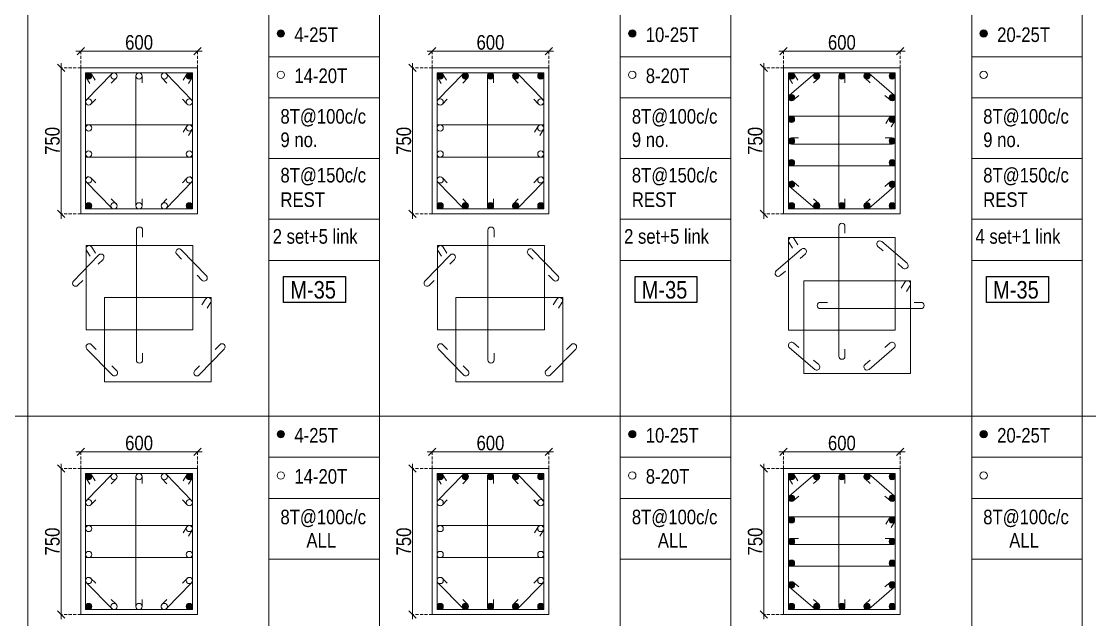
# Model space of a CAD drawing. Header units: millimetres. Extents: x 1112055 to 3390982, y -148532 to 766891.
# Drawn here: x 2121378 to 2143368, y 150695 to 162999 of the extents above; entities that cross this region are included whole.
import ezdxf
from ezdxf.enums import TextEntityAlignment as Align

# ---------------------------------------------------------------- set-up
doc = ezdxf.new("R2010")
doc.units = ezdxf.units.MM
doc.header["$PDMODE"] = 35
doc.header["$PDSIZE"] = -25
doc.linetypes.add('DASHED2', pattern=[0.375, 0.25, -0.125])
doc.linetypes.add('Hidden', pattern=[9.525, 6.35, -3.175])
for name, color, linetype, lineweight in [('B COL. SIZE DIM', 220, 'Continuous', 25), ('B COLSCH', 204, 'Continuous', 20), ('B COLUMN', 1, 'Hidden', 9), ('B STEEL', 34, 'Continuous', 15), ('B TITLE BLOCK', 250, 'Continuous', 0)]:
    doc.layers.add(name, color=color, linetype=linetype, lineweight=lineweight)
doc.layers.add('B TEXT', color=7, linetype='Continuous')
doc.styles.add('dim inside', font='romans.shx', dxfattribs={"width": 0.8, "height": 125})
doc.styles.add('SWINC', font='swissc.ttf')
doc.dimstyles.new('dim inside', dxfattribs={"dimtxt": 125, "dimasz": 100, "dimexe": 0, "dimexo": 0, "dimgap": 10, "dimtad": 0, "dimdec": 0, "dimzin": 0, "dimdsep": 46, "dimtxsty": 'dim inside', "dimblk": 'SMALL', "dimcen": 0.09, "dimadec": 0, "dimazin": 0, "dimtfac": 1, "dimtdec": 0, "dimtofl": 0, "dimtmove": 0, "dimatfit": 3, "dimfxl": 1, "dimtolj": 1, "dimtzin": 0, "dimarcsym": 2})

# ---------------------------------------------------------------- blocks, each defined once
blk = doc.blocks.new('_Oblique')
at = {"color": 0, "linetype": 'ByBlock', "lineweight": -2}
blk.add_line((-0.5, -0.5), (0.5, 0.5), dxfattribs=at)
blk = doc.blocks.new('*D299')
at = {"layer": 'B COL. SIZE DIM', "color": 250, "lineweight": 9, "ltscale": 250, "transparency": 16777216}
blk.add_line((2122501, 154146), (2125101, 154146), dxfattribs=at)
at = {"layer": 'B COL. SIZE DIM', "color": 250, "linetype": 'DASHED2', "lineweight": 9, "ltscale": 250, "transparency": 16777216}
for p, q in [((2122601, 153801), (2122601, 154146)), ((2125001, 153801), (2125001, 154146))]:
    blk.add_line(p, q, dxfattribs=at)
at = {"layer": 'Defpoints', "color": 0, "ltscale": 250, "transparency": 16777216}
for p in [(2125001, 154146), (2122601, 153801), (2125001, 153801)]:
    blk.add_point(p, dxfattribs=at)
at = {"layer": 'B COL. SIZE DIM', "color": 250, "lineweight": 9, "ltscale": 250, "transparency": 16777216, "xscale": 150, "yscale": 150, "zscale": 150, "rotation": 180}
blk.add_blockref('_Oblique', (2122601, 154146), dxfattribs=at)
at = {"layer": 'B COL. SIZE DIM', "color": 250, "lineweight": 9, "ltscale": 250, "transparency": 16777216, "xscale": 150, "yscale": 150, "zscale": 150}
blk.add_blockref('_Oblique', (2125001, 154146), dxfattribs=at)
at = {"layer": 'B COL. SIZE DIM', "color": 6, "ltscale": 250, "transparency": 16777216, "insert": (2123801, 154325), "char_height": 300, "attachment_point": 5, "style": 'SWINC'}
blk.add_mtext('\\A1;600', dxfattribs=at)
blk = doc.blocks.new('*D300')
at = {"layer": 'B COL. SIZE DIM', "color": 250, "lineweight": 9, "ltscale": 250, "transparency": 16777216}
blk.add_line((2122197, 153901), (2122197, 150701), dxfattribs=at)
at = {"layer": 'B COL. SIZE DIM', "color": 250, "linetype": 'DASHED2', "lineweight": 9, "ltscale": 250, "transparency": 16777216}
for p, q in [((2122601, 153801), (2122197, 153801)), ((2122601, 150801), (2122197, 150801))]:
    blk.add_line(p, q, dxfattribs=at)
at = {"layer": 'Defpoints', "color": 0, "ltscale": 250, "transparency": 16777216}
for p in [(2122601, 153801), (2122197, 150801), (2122601, 150801)]:
    blk.add_point(p, dxfattribs=at)
at = {"layer": 'B COL. SIZE DIM', "color": 250, "lineweight": 9, "ltscale": 250, "transparency": 16777216, "xscale": 150, "yscale": 150, "zscale": 150}
for p, rotation in [((2122197, 153801), 90), ((2122197, 150801), 270)]:
    blk.add_blockref('_Oblique', p, dxfattribs=dict(at, rotation=rotation))
at = {"layer": 'B COL. SIZE DIM', "color": 6, "ltscale": 250, "transparency": 16777216, "insert": (2122018, 152301), "char_height": 300, "attachment_point": 5, "rotation": 90, "style": 'SWINC'}
blk.add_mtext('\\A1;750', dxfattribs=at)
blk = doc.blocks.new('*D309')
at = {"layer": 'B COL. SIZE DIM', "color": 250, "lineweight": 9, "ltscale": 250, "transparency": 16777216}
blk.add_line((2129734, 154146), (2132334, 154146), dxfattribs=at)
at = {"layer": 'B COL. SIZE DIM', "color": 250, "linetype": 'DASHED2', "lineweight": 9, "ltscale": 250, "transparency": 16777216}
for p, q in [((2129834, 153801), (2129834, 154146)), ((2132234, 153801), (2132234, 154146))]:
    blk.add_line(p, q, dxfattribs=at)
at = {"layer": 'Defpoints', "color": 0, "ltscale": 250, "transparency": 16777216}
for p in [(2132234, 154146), (2129834, 153801), (2132234, 153801)]:
    blk.add_point(p, dxfattribs=at)
at = {"layer": 'B COL. SIZE DIM', "color": 250, "lineweight": 9, "ltscale": 250, "transparency": 16777216, "xscale": 150, "yscale": 150, "zscale": 150, "rotation": 180}
blk.add_blockref('_Oblique', (2129834, 154146), dxfattribs=at)
at = {"layer": 'B COL. SIZE DIM', "color": 250, "lineweight": 9, "ltscale": 250, "transparency": 16777216, "xscale": 150, "yscale": 150, "zscale": 150}
blk.add_blockref('_Oblique', (2132234, 154146), dxfattribs=at)
at = {"layer": 'B COL. SIZE DIM', "color": 6, "ltscale": 250, "transparency": 16777216, "insert": (2131034, 154325), "char_height": 300, "attachment_point": 5, "style": 'SWINC'}
blk.add_mtext('\\A1;600', dxfattribs=at)
blk = doc.blocks.new('*D310')
at = {"layer": 'B COL. SIZE DIM', "color": 250, "lineweight": 9, "ltscale": 250, "transparency": 16777216}
blk.add_line((2129430, 153901), (2129430, 150701), dxfattribs=at)
at = {"layer": 'B COL. SIZE DIM', "color": 250, "linetype": 'DASHED2', "lineweight": 9, "ltscale": 250, "transparency": 16777216}
for p, q in [((2129834, 153801), (2129430, 153801)), ((2129834, 150801), (2129430, 150801))]:
    blk.add_line(p, q, dxfattribs=at)
at = {"layer": 'Defpoints', "color": 0, "ltscale": 250, "transparency": 16777216}
for p in [(2129834, 153801), (2129430, 150801), (2129834, 150801)]:
    blk.add_point(p, dxfattribs=at)
at = {"layer": 'B COL. SIZE DIM', "color": 250, "lineweight": 9, "ltscale": 250, "transparency": 16777216, "xscale": 150, "yscale": 150, "zscale": 150}
for p, rotation in [((2129430, 153801), 90), ((2129430, 150801), 270)]:
    blk.add_blockref('_Oblique', p, dxfattribs=dict(at, rotation=rotation))
at = {"layer": 'B COL. SIZE DIM', "color": 6, "ltscale": 250, "transparency": 16777216, "insert": (2129252, 152301), "char_height": 300, "attachment_point": 5, "rotation": 90, "style": 'SWINC'}
blk.add_mtext('\\A1;750', dxfattribs=at)
blk = doc.blocks.new('*D243')
at = {"layer": 'B COL. SIZE DIM', "color": 250, "lineweight": 9, "ltscale": 250, "transparency": 16777216}
blk.add_line((2129734, 162386), (2132334, 162386), dxfattribs=at)
at = {"layer": 'B COL. SIZE DIM', "color": 250, "linetype": 'DASHED2', "lineweight": 9, "ltscale": 250, "transparency": 16777216}
for p, q in [((2129834, 162041), (2129834, 162386)), ((2132234, 162041), (2132234, 162386))]:
    blk.add_line(p, q, dxfattribs=at)
at = {"layer": 'Defpoints', "color": 0, "ltscale": 250, "transparency": 16777216}
for p in [(2132234, 162386), (2129834, 162041), (2132234, 162041)]:
    blk.add_point(p, dxfattribs=at)
at = {"layer": 'B COL. SIZE DIM', "color": 250, "lineweight": 9, "ltscale": 250, "transparency": 16777216, "xscale": 150, "yscale": 150, "zscale": 150, "rotation": 180}
blk.add_blockref('_Oblique', (2129834, 162386), dxfattribs=at)
at = {"layer": 'B COL. SIZE DIM', "color": 250, "lineweight": 9, "ltscale": 250, "transparency": 16777216, "xscale": 150, "yscale": 150, "zscale": 150}
blk.add_blockref('_Oblique', (2132234, 162386), dxfattribs=at)
at = {"layer": 'B COL. SIZE DIM', "color": 6, "ltscale": 250, "transparency": 16777216, "insert": (2131034, 162565), "char_height": 300, "attachment_point": 5, "style": 'SWINC'}
blk.add_mtext('\\A1;600', dxfattribs=at)
blk = doc.blocks.new('*D244')
at = {"layer": 'B COL. SIZE DIM', "color": 250, "lineweight": 9, "ltscale": 250, "transparency": 16777216}
blk.add_line((2129430, 162141), (2129430, 158941), dxfattribs=at)
at = {"layer": 'B COL. SIZE DIM', "color": 250, "linetype": 'DASHED2', "lineweight": 9, "ltscale": 250, "transparency": 16777216}
for p, q in [((2129834, 162041), (2129430, 162041)), ((2129834, 159041), (2129430, 159041))]:
    blk.add_line(p, q, dxfattribs=at)
at = {"layer": 'Defpoints', "color": 0, "ltscale": 250, "transparency": 16777216}
for p in [(2129834, 162041), (2129430, 159041), (2129834, 159041)]:
    blk.add_point(p, dxfattribs=at)
at = {"layer": 'B COL. SIZE DIM', "color": 250, "lineweight": 9, "ltscale": 250, "transparency": 16777216, "xscale": 150, "yscale": 150, "zscale": 150}
for p, rotation in [((2129430, 162041), 90), ((2129430, 159041), 270)]:
    blk.add_blockref('_Oblique', p, dxfattribs=dict(at, rotation=rotation))
at = {"layer": 'B COL. SIZE DIM', "color": 6, "ltscale": 250, "transparency": 16777216, "insert": (2129252, 160541), "char_height": 300, "attachment_point": 5, "rotation": 90, "style": 'SWINC'}
blk.add_mtext('\\A1;750', dxfattribs=at)
blk = doc.blocks.new('*D237')
at = {"layer": 'B COL. SIZE DIM', "color": 250, "lineweight": 9, "ltscale": 250, "transparency": 16777216}
blk.add_line((2136968, 154146), (2139568, 154146), dxfattribs=at)
at = {"layer": 'B COL. SIZE DIM', "color": 250, "linetype": 'DASHED2', "lineweight": 9, "ltscale": 250, "transparency": 16777216}
for p, q in [((2137068, 153801), (2137068, 154146)), ((2139468, 153801), (2139468, 154146))]:
    blk.add_line(p, q, dxfattribs=at)
at = {"layer": 'Defpoints', "color": 0, "ltscale": 250, "transparency": 16777216}
for p in [(2139468, 154146), (2137068, 153801), (2139468, 153801)]:
    blk.add_point(p, dxfattribs=at)
at = {"layer": 'B COL. SIZE DIM', "color": 250, "lineweight": 9, "ltscale": 250, "transparency": 16777216, "xscale": 150, "yscale": 150, "zscale": 150, "rotation": 180}
blk.add_blockref('_Oblique', (2137068, 154146), dxfattribs=at)
at = {"layer": 'B COL. SIZE DIM', "color": 250, "lineweight": 9, "ltscale": 250, "transparency": 16777216, "xscale": 150, "yscale": 150, "zscale": 150}
blk.add_blockref('_Oblique', (2139468, 154146), dxfattribs=at)
at = {"layer": 'B COL. SIZE DIM', "color": 6, "ltscale": 250, "transparency": 16777216, "insert": (2138268, 154325), "char_height": 300, "attachment_point": 5, "style": 'SWINC'}
blk.add_mtext('\\A1;600', dxfattribs=at)
blk = doc.blocks.new('*D238')
at = {"layer": 'B COL. SIZE DIM', "color": 250, "lineweight": 9, "ltscale": 250, "transparency": 16777216}
blk.add_line((2136664, 153901), (2136664, 150701), dxfattribs=at)
at = {"layer": 'B COL. SIZE DIM', "color": 250, "linetype": 'DASHED2', "lineweight": 9, "ltscale": 250, "transparency": 16777216}
for p, q in [((2137068, 153801), (2136664, 153801)), ((2137068, 150801), (2136664, 150801))]:
    blk.add_line(p, q, dxfattribs=at)
at = {"layer": 'Defpoints', "color": 0, "ltscale": 250, "transparency": 16777216}
for p in [(2137068, 153801), (2136664, 150801), (2137068, 150801)]:
    blk.add_point(p, dxfattribs=at)
at = {"layer": 'B COL. SIZE DIM', "color": 250, "lineweight": 9, "ltscale": 250, "transparency": 16777216, "xscale": 150, "yscale": 150, "zscale": 150}
for p, rotation in [((2136664, 153801), 90), ((2136664, 150801), 270)]:
    blk.add_blockref('_Oblique', p, dxfattribs=dict(at, rotation=rotation))
at = {"layer": 'B COL. SIZE DIM', "color": 6, "ltscale": 250, "transparency": 16777216, "insert": (2136485, 152301), "char_height": 300, "attachment_point": 5, "rotation": 90, "style": 'SWINC'}
blk.add_mtext('\\A1;750', dxfattribs=at)
blk = doc.blocks.new('*D239')
at = {"layer": 'B COL. SIZE DIM', "color": 250, "lineweight": 9, "ltscale": 250, "transparency": 16777216}
blk.add_line((2136968, 162386), (2139568, 162386), dxfattribs=at)
at = {"layer": 'B COL. SIZE DIM', "color": 250, "linetype": 'DASHED2', "lineweight": 9, "ltscale": 250, "transparency": 16777216}
for p, q in [((2137068, 162041), (2137068, 162386)), ((2139468, 162041), (2139468, 162386))]:
    blk.add_line(p, q, dxfattribs=at)
at = {"layer": 'Defpoints', "color": 0, "ltscale": 250, "transparency": 16777216}
for p in [(2139468, 162386), (2137068, 162041), (2139468, 162041)]:
    blk.add_point(p, dxfattribs=at)
at = {"layer": 'B COL. SIZE DIM', "color": 250, "lineweight": 9, "ltscale": 250, "transparency": 16777216, "xscale": 150, "yscale": 150, "zscale": 150, "rotation": 180}
blk.add_blockref('_Oblique', (2137068, 162386), dxfattribs=at)
at = {"layer": 'B COL. SIZE DIM', "color": 250, "lineweight": 9, "ltscale": 250, "transparency": 16777216, "xscale": 150, "yscale": 150, "zscale": 150}
blk.add_blockref('_Oblique', (2139468, 162386), dxfattribs=at)
at = {"layer": 'B COL. SIZE DIM', "color": 6, "ltscale": 250, "transparency": 16777216, "insert": (2138268, 162565), "char_height": 300, "attachment_point": 5, "style": 'SWINC'}
blk.add_mtext('\\A1;600', dxfattribs=at)
blk = doc.blocks.new('*D240')
at = {"layer": 'B COL. SIZE DIM', "color": 250, "lineweight": 9, "ltscale": 250, "transparency": 16777216}
blk.add_line((2136664, 162141), (2136664, 158941), dxfattribs=at)
at = {"layer": 'B COL. SIZE DIM', "color": 250, "linetype": 'DASHED2', "lineweight": 9, "ltscale": 250, "transparency": 16777216}
for p, q in [((2137068, 162041), (2136664, 162041)), ((2137068, 159041), (2136664, 159041))]:
    blk.add_line(p, q, dxfattribs=at)
at = {"layer": 'Defpoints', "color": 0, "ltscale": 250, "transparency": 16777216}
for p in [(2137068, 162041), (2136664, 159041), (2137068, 159041)]:
    blk.add_point(p, dxfattribs=at)
at = {"layer": 'B COL. SIZE DIM', "color": 250, "lineweight": 9, "ltscale": 250, "transparency": 16777216, "xscale": 150, "yscale": 150, "zscale": 150}
for p, rotation in [((2136664, 162041), 90), ((2136664, 159041), 270)]:
    blk.add_blockref('_Oblique', p, dxfattribs=dict(at, rotation=rotation))
at = {"layer": 'B COL. SIZE DIM', "color": 6, "ltscale": 250, "transparency": 16777216, "insert": (2136485, 160541), "char_height": 300, "attachment_point": 5, "rotation": 90, "style": 'SWINC'}
blk.add_mtext('\\A1;750', dxfattribs=at)
blk = doc.blocks.new('*D253')
at = {"layer": 'B COL. SIZE DIM', "color": 250, "lineweight": 9, "ltscale": 250, "transparency": 16777216}
blk.add_line((2122501, 162386), (2125101, 162386), dxfattribs=at)
at = {"layer": 'B COL. SIZE DIM', "color": 250, "linetype": 'DASHED2', "lineweight": 9, "ltscale": 250, "transparency": 16777216}
for p, q in [((2122601, 162041), (2122601, 162386)), ((2125001, 162041), (2125001, 162386))]:
    blk.add_line(p, q, dxfattribs=at)
at = {"layer": 'Defpoints', "color": 0, "ltscale": 250, "transparency": 16777216}
for p in [(2125001, 162386), (2122601, 162041), (2125001, 162041)]:
    blk.add_point(p, dxfattribs=at)
at = {"layer": 'B COL. SIZE DIM', "color": 250, "lineweight": 9, "ltscale": 250, "transparency": 16777216, "xscale": 150, "yscale": 150, "zscale": 150, "rotation": 180}
blk.add_blockref('_Oblique', (2122601, 162386), dxfattribs=at)
at = {"layer": 'B COL. SIZE DIM', "color": 250, "lineweight": 9, "ltscale": 250, "transparency": 16777216, "xscale": 150, "yscale": 150, "zscale": 150}
blk.add_blockref('_Oblique', (2125001, 162386), dxfattribs=at)
at = {"layer": 'B COL. SIZE DIM', "color": 6, "ltscale": 250, "transparency": 16777216, "insert": (2123801, 162565), "char_height": 300, "attachment_point": 5, "style": 'SWINC'}
blk.add_mtext('\\A1;600', dxfattribs=at)
blk = doc.blocks.new('*D254')
at = {"layer": 'B COL. SIZE DIM', "color": 250, "lineweight": 9, "ltscale": 250, "transparency": 16777216}
blk.add_line((2122197, 162141), (2122197, 158941), dxfattribs=at)
at = {"layer": 'B COL. SIZE DIM', "color": 250, "linetype": 'DASHED2', "lineweight": 9, "ltscale": 250, "transparency": 16777216}
for p, q in [((2122601, 162041), (2122197, 162041)), ((2122601, 159041), (2122197, 159041))]:
    blk.add_line(p, q, dxfattribs=at)
at = {"layer": 'Defpoints', "color": 0, "ltscale": 250, "transparency": 16777216}
for p in [(2122601, 162041), (2122197, 159041), (2122601, 159041)]:
    blk.add_point(p, dxfattribs=at)
at = {"layer": 'B COL. SIZE DIM', "color": 250, "lineweight": 9, "ltscale": 250, "transparency": 16777216, "xscale": 150, "yscale": 150, "zscale": 150}
for p, rotation in [((2122197, 162041), 90), ((2122197, 159041), 270)]:
    blk.add_blockref('_Oblique', p, dxfattribs=dict(at, rotation=rotation))
at = {"layer": 'B COL. SIZE DIM', "color": 6, "ltscale": 250, "transparency": 16777216, "insert": (2122018, 160541), "char_height": 300, "attachment_point": 5, "rotation": 90, "style": 'SWINC'}
blk.add_mtext('\\A1;750', dxfattribs=at)

msp = doc.modelspace()

# ---------------------------------------------------------------- hatches: boundary and pattern name
at = {"layer": 'B STEEL', "lineweight": 9, "ltscale": 0.5}
h = msp.add_hatch(color=34, dxfattribs=at)
edge = h.paths.add_edge_path()
edge.add_arc((2126719.2, 162749.8), 76.8, 0, 360)
h = msp.add_hatch(color=34, dxfattribs=at)
edge = h.paths.add_edge_path()
edge.add_arc((2133952.7, 162749.8), 76.8, 0, 360)
h = msp.add_hatch(color=34, dxfattribs=at)
edge = h.paths.add_edge_path()
edge.add_arc((2141186.3, 162749.8), 76.8, 0, 360)
h = msp.add_hatch(color=34, dxfattribs=at)
edge = h.paths.add_edge_path()
edge.add_arc((2122764.8, 161876.6), 64, 0, 360)
h = msp.add_hatch(color=34, dxfattribs=at)
edge = h.paths.add_edge_path()
edge.add_arc((2124836.8, 161876.6), 64, 180, 540, ccw=False)
h = msp.add_hatch(color=34, dxfattribs=at)
edge = h.paths.add_edge_path()
edge.add_arc((2129998.4, 161876.6), 64, 0, 360)
at = {"layer": 'B STEEL', "lineweight": 30}
h = msp.add_hatch(color=34, dxfattribs=at)
edge = h.paths.add_edge_path()
edge.add_arc((2130516.4, 161876.6), 64, 0, 360)
h = msp.add_hatch(color=34, dxfattribs=at)
edge = h.paths.add_edge_path()
edge.add_arc((2131034.3, 161876.6), 64, 0, 360)
h = msp.add_hatch(color=34, dxfattribs=at)
edge = h.paths.add_edge_path()
edge.add_arc((2131552.3, 161876.6), 64, 0, 360)
at = {"layer": 'B STEEL', "lineweight": 9, "ltscale": 0.5}
h = msp.add_hatch(color=34, dxfattribs=at)
edge = h.paths.add_edge_path()
edge.add_arc((2132070.3, 161876.6), 64, 180, 540, ccw=False)
h = msp.add_hatch(color=34, dxfattribs=at)
edge = h.paths.add_edge_path()
edge.add_arc((2137231.9, 161876.6), 64, 0, 360)
at = {"layer": 'B STEEL', "lineweight": 30}
h = msp.add_hatch(color=34, dxfattribs=at)
edge = h.paths.add_edge_path()
edge.add_arc((2137749.9, 161876.6), 64, 0, 360)
h = msp.add_hatch(color=34, dxfattribs=at)
edge = h.paths.add_edge_path()
edge.add_arc((2138267.9, 161876.6), 64, 0, 360)
h = msp.add_hatch(color=34, dxfattribs=at)
edge = h.paths.add_edge_path()
edge.add_arc((2138785.9, 161876.6), 64, 0, 360)
at = {"layer": 'B STEEL', "lineweight": 9, "ltscale": 0.5}
h = msp.add_hatch(color=34, dxfattribs=at)
edge = h.paths.add_edge_path()
edge.add_arc((2139303.9, 161876.6), 64, 180, 540, ccw=False)
at = {"layer": 'B STEEL', "lineweight": 30}
h = msp.add_hatch(color=34, dxfattribs=at)
edge = h.paths.add_edge_path()
edge.add_arc((2137231.9, 161431.3), 64, 0, 360)
h = msp.add_hatch(color=34, dxfattribs=at)
edge = h.paths.add_edge_path()
edge.add_arc((2139303.9, 161431.3), 64, 0, 360)
h = msp.add_hatch(color=34, dxfattribs=at)
edge = h.paths.add_edge_path()
edge.add_arc((2137231.9, 160985.9), 64, 0, 360)
h = msp.add_hatch(color=34, dxfattribs=at)
edge = h.paths.add_edge_path()
edge.add_arc((2139303.9, 160985.9), 64, 0, 360)
h = msp.add_hatch(color=34, dxfattribs=at)
edge = h.paths.add_edge_path()
edge.add_arc((2137231.9, 160540.6), 64, 90, 450)
h = msp.add_hatch(color=34, dxfattribs=at)
edge = h.paths.add_edge_path()
edge.add_arc((2139303.9, 160540.6), 64, 90, 450)
h = msp.add_hatch(color=34, dxfattribs=at)
edge = h.paths.add_edge_path()
edge.add_arc((2137231.9, 160095.3), 64, 0, 360)
h = msp.add_hatch(color=34, dxfattribs=at)
edge = h.paths.add_edge_path()
edge.add_arc((2139303.9, 160095.3), 64, 0, 360)
h = msp.add_hatch(color=34, dxfattribs=at)
edge = h.paths.add_edge_path()
edge.add_arc((2137231.9, 159649.9), 64, 0, 360)
h = msp.add_hatch(color=34, dxfattribs=at)
edge = h.paths.add_edge_path()
edge.add_arc((2139303.9, 159649.9), 64, 0, 360)
at = {"layer": 'B STEEL', "lineweight": 9, "ltscale": 0.5}
h = msp.add_hatch(color=34, dxfattribs=at)
edge = h.paths.add_edge_path()
edge.add_arc((2122764.8, 159204.6), 64, 0, 360, ccw=False)
h = msp.add_hatch(color=34, dxfattribs=at)
edge = h.paths.add_edge_path()
edge.add_arc((2124836.8, 159204.6), 64, -180, 180)
h = msp.add_hatch(color=34, dxfattribs=at)
edge = h.paths.add_edge_path()
edge.add_arc((2129998.4, 159204.6), 64, 0, 360, ccw=False)
at = {"layer": 'B STEEL', "lineweight": 30}
h = msp.add_hatch(color=34, dxfattribs=at)
edge = h.paths.add_edge_path()
edge.add_arc((2130516.4, 159204.6), 64, 0, 360)
h = msp.add_hatch(color=34, dxfattribs=at)
edge = h.paths.add_edge_path()
edge.add_arc((2131034.3, 159204.6), 64, 0, 360)
h = msp.add_hatch(color=34, dxfattribs=at)
edge = h.paths.add_edge_path()
edge.add_arc((2131552.3, 159204.6), 64, 0, 360)
at = {"layer": 'B STEEL', "lineweight": 9, "ltscale": 0.5}
h = msp.add_hatch(color=34, dxfattribs=at)
edge = h.paths.add_edge_path()
edge.add_arc((2132070.3, 159204.6), 64, -180, 180)
h = msp.add_hatch(color=34, dxfattribs=at)
edge = h.paths.add_edge_path()
edge.add_arc((2137231.9, 159204.6), 64, 0, 360, ccw=False)
at = {"layer": 'B STEEL', "lineweight": 30}
h = msp.add_hatch(color=34, dxfattribs=at)
edge = h.paths.add_edge_path()
edge.add_arc((2137749.9, 159204.6), 64, 0, 360)
h = msp.add_hatch(color=34, dxfattribs=at)
edge = h.paths.add_edge_path()
edge.add_arc((2138267.9, 159204.6), 64, 0, 360)
h = msp.add_hatch(color=34, dxfattribs=at)
edge = h.paths.add_edge_path()
edge.add_arc((2138785.9, 159204.6), 64, 0, 360)
at = {"layer": 'B STEEL', "lineweight": 9, "ltscale": 0.5}
h = msp.add_hatch(color=34, dxfattribs=at)
edge = h.paths.add_edge_path()
edge.add_arc((2139303.9, 159204.6), 64, -180, 180)
h = msp.add_hatch(color=34, dxfattribs=at)
edge = h.paths.add_edge_path()
edge.add_arc((2126719.2, 154509.9), 76.8, 0, 360)
h = msp.add_hatch(color=34, dxfattribs=at)
edge = h.paths.add_edge_path()
edge.add_arc((2133952.7, 154509.9), 76.8, 0, 360)
h = msp.add_hatch(color=34, dxfattribs=at)
edge = h.paths.add_edge_path()
edge.add_arc((2141186.3, 154509.9), 76.8, 0, 360)
h = msp.add_hatch(color=34, dxfattribs=at)
edge = h.paths.add_edge_path()
edge.add_arc((2122764.8, 153636.7), 64, 0, 360)
h = msp.add_hatch(color=34, dxfattribs=at)
edge = h.paths.add_edge_path()
edge.add_arc((2124836.8, 153636.7), 64, 180, 540, ccw=False)
h = msp.add_hatch(color=34, dxfattribs=at)
edge = h.paths.add_edge_path()
edge.add_arc((2129998.4, 153636.7), 64, 0, 360)
at = {"layer": 'B STEEL', "lineweight": 30}
h = msp.add_hatch(color=34, dxfattribs=at)
edge = h.paths.add_edge_path()
edge.add_arc((2130516.4, 153636.7), 64, 0, 360)
h = msp.add_hatch(color=34, dxfattribs=at)
edge = h.paths.add_edge_path()
edge.add_arc((2131034.3, 153636.7), 64, 0, 360)
h = msp.add_hatch(color=34, dxfattribs=at)
edge = h.paths.add_edge_path()
edge.add_arc((2131552.3, 153636.7), 64, 0, 360)
at = {"layer": 'B STEEL', "lineweight": 9, "ltscale": 0.5}
h = msp.add_hatch(color=34, dxfattribs=at)
edge = h.paths.add_edge_path()
edge.add_arc((2132070.3, 153636.7), 64, 180, 540, ccw=False)
h = msp.add_hatch(color=34, dxfattribs=at)
edge = h.paths.add_edge_path()
edge.add_arc((2137231.9, 153636.7), 64, 0, 360)
at = {"layer": 'B STEEL', "lineweight": 30}
h = msp.add_hatch(color=34, dxfattribs=at)
edge = h.paths.add_edge_path()
edge.add_arc((2137749.9, 153636.7), 64, 0, 360)
h = msp.add_hatch(color=34, dxfattribs=at)
edge = h.paths.add_edge_path()
edge.add_arc((2138267.9, 153636.7), 64, 0, 360)
h = msp.add_hatch(color=34, dxfattribs=at)
edge = h.paths.add_edge_path()
edge.add_arc((2138785.9, 153636.7), 64, 0, 360)
at = {"layer": 'B STEEL', "lineweight": 9, "ltscale": 0.5}
h = msp.add_hatch(color=34, dxfattribs=at)
edge = h.paths.add_edge_path()
edge.add_arc((2139303.9, 153636.7), 64, 180, 540, ccw=False)
at = {"layer": 'B STEEL', "lineweight": 30}
h = msp.add_hatch(color=34, dxfattribs=at)
edge = h.paths.add_edge_path()
edge.add_arc((2137231.9, 153191.4), 64, 0, 360)
h = msp.add_hatch(color=34, dxfattribs=at)
edge = h.paths.add_edge_path()
edge.add_arc((2139303.9, 153191.4), 64, 0, 360)
h = msp.add_hatch(color=34, dxfattribs=at)
edge = h.paths.add_edge_path()
edge.add_arc((2137231.9, 152746.1), 64, 0, 360)
h = msp.add_hatch(color=34, dxfattribs=at)
edge = h.paths.add_edge_path()
edge.add_arc((2139303.9, 152746.1), 64, 0, 360)
h = msp.add_hatch(color=34, dxfattribs=at)
edge = h.paths.add_edge_path()
edge.add_arc((2137231.9, 152300.8), 64, 90, 450)
h = msp.add_hatch(color=34, dxfattribs=at)
edge = h.paths.add_edge_path()
edge.add_arc((2139303.9, 152300.8), 64, 90, 450)
h = msp.add_hatch(color=34, dxfattribs=at)
edge = h.paths.add_edge_path()
edge.add_arc((2137231.9, 151855.4), 64, 0, 360)
h = msp.add_hatch(color=34, dxfattribs=at)
edge = h.paths.add_edge_path()
edge.add_arc((2139303.9, 151855.4), 64, 0, 360)
h = msp.add_hatch(color=34, dxfattribs=at)
edge = h.paths.add_edge_path()
edge.add_arc((2137231.9, 151410.1), 64, 0, 360)
h = msp.add_hatch(color=34, dxfattribs=at)
edge = h.paths.add_edge_path()
edge.add_arc((2139303.9, 151410.1), 64, 0, 360)
at = {"layer": 'B STEEL', "lineweight": 9, "ltscale": 0.5}
h = msp.add_hatch(color=34, dxfattribs=at)
edge = h.paths.add_edge_path()
edge.add_arc((2122764.8, 150964.8), 64, 0, 360, ccw=False)
h = msp.add_hatch(color=34, dxfattribs=at)
edge = h.paths.add_edge_path()
edge.add_arc((2124836.8, 150964.8), 64, -180, 180)
h = msp.add_hatch(color=34, dxfattribs=at)
edge = h.paths.add_edge_path()
edge.add_arc((2129998.4, 150964.8), 64, 0, 360, ccw=False)
at = {"layer": 'B STEEL', "lineweight": 30}
h = msp.add_hatch(color=34, dxfattribs=at)
edge = h.paths.add_edge_path()
edge.add_arc((2130516.4, 150964.8), 64, 0, 360)
h = msp.add_hatch(color=34, dxfattribs=at)
edge = h.paths.add_edge_path()
edge.add_arc((2131034.3, 150964.8), 64, 0, 360)
h = msp.add_hatch(color=34, dxfattribs=at)
edge = h.paths.add_edge_path()
edge.add_arc((2131552.3, 150964.8), 64, 0, 360)
at = {"layer": 'B STEEL', "lineweight": 9, "ltscale": 0.5}
h = msp.add_hatch(color=34, dxfattribs=at)
edge = h.paths.add_edge_path()
edge.add_arc((2132070.3, 150964.8), 64, -180, 180)
h = msp.add_hatch(color=34, dxfattribs=at)
edge = h.paths.add_edge_path()
edge.add_arc((2137231.9, 150964.8), 64, 0, 360, ccw=False)
at = {"layer": 'B STEEL', "lineweight": 30}
h = msp.add_hatch(color=34, dxfattribs=at)
edge = h.paths.add_edge_path()
edge.add_arc((2137749.9, 150964.8), 64, 0, 360)
h = msp.add_hatch(color=34, dxfattribs=at)
edge = h.paths.add_edge_path()
edge.add_arc((2138267.9, 150964.8), 64, 0, 360)
h = msp.add_hatch(color=34, dxfattribs=at)
edge = h.paths.add_edge_path()
edge.add_arc((2138785.9, 150964.8), 64, 0, 360)
at = {"layer": 'B STEEL', "lineweight": 9, "ltscale": 0.5}
h = msp.add_hatch(color=34, dxfattribs=at)
edge = h.paths.add_edge_path()
edge.add_arc((2139303.9, 150964.8), 64, -180, 180)

# ---------------------------------------------------------------- linework, layer by layer
at = {"layer": 'B COLSCH', "color": 250, "lineweight": 0}
for p, q in [((2121513.7, 196077.4), (2121513.7, 139385.8)), ((2126472.9, 196077.4), (2126472.9, 146638.4)), ((2128747.3, 196077.4), (2128747.3, 139385.8)), ((2133706.4, 196077.4), (2133706.4, 146638.4)), ((2135980.8, 196077.4), (2135980.8, 139385.8)), ((2140940, 196077.4), (2140940, 146638.4)), ((2143214.4, 196077.4), (2143214.4, 139385.8)), ((2126472.9, 162273.1), (2128747.3, 162273.1)), ((2133706.4, 162273.1), (2135980.8, 162273.1)), ((2140940, 162273.1), (2143214.4, 162273.1)), ((2126472.9, 161428.1), (2128747.3, 161428.1)), ((2133706.4, 161428.1), (2135980.8, 161428.1)), ((2140940, 161428.1), (2143214.4, 161428.1)), ((2126472.9, 160178.3), (2128747.3, 160178.3)), ((2133706.4, 160178.3), (2135980.8, 160178.3)), ((2140940, 160178.3), (2143214.4, 160178.3)), ((2126472.9, 158928.5), (2128747.3, 158928.5)), ((2133706.4, 158928.5), (2135980.8, 158928.5)), ((2140940, 158928.5), (2143214.4, 158928.5)), ((2126472.9, 158083.5), (2128747.3, 158083.5)), ((2133706.4, 158083.5), (2135980.8, 158083.5)), ((2140940, 158083.5), (2143214.4, 158083.5)), ((2087919, 154878.2), (2215549.8, 154878.2)), ((2126472.9, 154033.2), (2128747.3, 154033.2)), ((2133706.4, 154033.2), (2135980.8, 154033.2)), ((2140940, 154033.2), (2143214.4, 154033.2)), ((2126472.9, 153188.2), (2128747.3, 153188.2)), ((2133706.4, 153188.2), (2135980.8, 153188.2)), ((2140940, 153188.2), (2143214.4, 153188.2)), ((2126472.9, 151938.5), (2128747.3, 151938.5)), ((2133706.4, 151938.5), (2135980.8, 151938.5)), ((2140940, 151938.5), (2143214.4, 151938.5))]:
    msp.add_line(p, q, dxfattribs=at)
at = {"layer": 'B COLUMN', "color": 1, "linetype": 'ByBlock', "lineweight": 20}
for points in [[(2122600.8, 159040.6), (2125000.8, 159040.6), (2125000.8, 162040.6), (2122600.8, 162040.6)], [(2129834.3, 159040.6), (2132234.3, 159040.6), (2132234.3, 162040.6), (2129834.3, 162040.6)], [(2137067.9, 159040.6), (2139467.9, 159040.6), (2139467.9, 162040.6), (2137067.9, 162040.6)], [(2122600.8, 150800.8), (2125000.8, 150800.8), (2125000.8, 153800.8), (2122600.8, 153800.8)], [(2129834.3, 150800.8), (2132234.3, 150800.8), (2132234.3, 153800.8), (2129834.3, 153800.8)], [(2137067.9, 150800.8), (2139467.9, 150800.8), (2139467.9, 153800.8), (2137067.9, 153800.8)]]:
    msp.add_lwpolyline(points, close=True, dxfattribs=at)
at = {"layer": 'B STEEL', "color": 34, "lineweight": 9, "ltscale": 0.5}
for points in [[(2122785.1, 161721.5), (2122710.3, 161843, -1), (2122819.3, 161910.1), (2122894.1, 161788.7)], [(2122910.1, 161400.1), (2122810.8, 161297.6, -1), (2122718.9, 161386.7), (2123236.8, 161921.1, -1), (2123328.8, 161832), (2123229.5, 161729.6)], [(2123864.8, 161733.9), (2123864.8, 161876.6, 1), (2123736.8, 161876.6), (2123736.8, 159204.6, 1), (2123864.8, 159204.6), (2123864.8, 159347.3)], [(2124691.5, 161400.1), (2124790.8, 161297.6, 1), (2124882.7, 161386.7), (2124364.8, 161921.1, 1), (2124272.8, 161832), (2124372.1, 161729.6)], [(2124816.5, 161721.5), (2124891.3, 161843, 1), (2124782.3, 161910.1), (2124707.5, 161788.7)], [(2130018.6, 161721.5), (2129943.8, 161843, -1), (2130052.9, 161910.1), (2130127.7, 161788.7)], [(2130143.6, 161400.1), (2130044.3, 161297.6, -1), (2129952.4, 161386.7), (2130470.4, 161921.1, -1), (2130562.3, 161832), (2130463, 161729.6)], [(2131098.4, 161733.9), (2131098.4, 161876.6, 1), (2130970.3, 161876.6), (2130970.3, 159204.6, 1), (2131098.4, 159204.6), (2131098.4, 159347.3)], [(2131925.1, 161400.1), (2132024.4, 161297.6, 1), (2132116.3, 161386.7), (2131598.3, 161921.1, 1), (2131506.4, 161832), (2131605.6, 161729.6)], [(2137252.2, 161721.5), (2137177.4, 161843, -1), (2137286.4, 161910.1), (2137361.2, 161788.7)], [(2137381.8, 161475.7), (2137273.6, 161382.7, -1), (2137190.2, 161479.8), (2137708.2, 161925.1, -1), (2137791.6, 161828), (2137683.5, 161735)], [(2138331.9, 161733.9), (2138331.9, 161876.6, 1), (2138203.9, 161876.6), (2138203.9, 159204.6, 1), (2138331.9, 159204.6), (2138331.9, 159347.3)], [(2139154, 161475.7), (2139262.1, 161382.7, 1), (2139345.6, 161479.8), (2138827.6, 161925.1, 1), (2138744.1, 161828), (2138852.3, 161735)], [(2139283.6, 160830.9), (2139358.4, 160952.4, 1), (2139249.4, 161019.5), (2139174.6, 160898)], [(2124816.5, 160652.8), (2124891.3, 160774.2, 1), (2124782.3, 160841.4), (2124707.5, 160719.9)], [(2132050.1, 160652.8), (2132124.8, 160774.2, 1), (2132015.8, 160841.4), (2131941, 160719.9)], [(2137374.6, 160604.6), (2137231.9, 160604.6, 1), (2137231.9, 160476.6), (2139303.9, 160476.6, 1), (2139303.9, 160604.6), (2139161.2, 160604.6)], [(2122910.1, 159681.1), (2122810.8, 159783.6, 1), (2122718.9, 159694.5), (2123236.8, 159160.1, 1), (2123328.8, 159249.2), (2123229.5, 159351.6)], [(2124691.5, 159681.1), (2124790.8, 159783.6, -1), (2124882.7, 159694.5), (2124364.8, 159160.1, -1), (2124272.8, 159249.2), (2124372.1, 159351.6)], [(2130143.6, 159681.1), (2130044.3, 159783.6, 1), (2129952.4, 159694.5), (2130470.4, 159160.1, 1), (2130562.3, 159249.2), (2130463, 159351.6)], [(2131925.1, 159681.1), (2132024.4, 159783.6, -1), (2132116.3, 159694.5), (2131598.3, 159160.1, -1), (2131506.4, 159249.2), (2131605.6, 159351.6)], [(2137381.8, 159605.5), (2137273.6, 159698.5, 1), (2137190.2, 159601.4), (2137708.2, 159156.1, 1), (2137791.6, 159253.2), (2137683.5, 159346.2)], [(2139154, 159605.5), (2139262.1, 159698.5, -1), (2139345.6, 159601.4), (2138827.6, 159156.1, -1), (2138744.1, 159253.2), (2138852.3, 159346.2)], [(2138331.9, 158643), (2138331.9, 158785.7, 1), (2138203.9, 158785.7), (2138203.9, 156113.7, 1), (2138331.9, 156113.7), (2138331.9, 156256.3)], [(2123873.9, 158562.4), (2123873.9, 158705.1, 1), (2123745.9, 158705.1), (2123745.9, 156033.1, 1), (2123873.9, 156033.1), (2123873.9, 156175.8)], [(2131107.5, 158562.4), (2131107.5, 158705.1, 1), (2130979.4, 158705.1), (2130979.4, 156033.1, 1), (2131107.5, 156033.1), (2131107.5, 156175.8)], [(2137252.2, 158336.6), (2137177.4, 158458, -1), (2137286.4, 158525.2), (2137361.2, 158403.7)], [(2122794.2, 158168), (2122719.4, 158289.5, -1), (2122828.5, 158356.6), (2122903.2, 158235.1)], [(2130027.7, 158168), (2129953, 158289.5, -1), (2130062, 158356.6), (2130136.8, 158235.1)], [(2139416.9, 158019), (2139525.1, 157926, 1), (2139608.6, 158023.1), (2139090.6, 158468.4, 1), (2139007.1, 158371.4), (2139115.3, 158278.4)], [(2122642.1, 157672.5), (2122542.9, 157570.1, -1), (2122450.9, 157659.2), (2122968.9, 158193.6, -1), (2123060.8, 158104.5), (2122961.6, 158002.1)], [(2124995.8, 157780.1), (2125095, 157677.6, 1), (2125187, 157766.8), (2124669, 158301.2, 1), (2124577.1, 158212), (2124676.3, 158109.6)], [(2129875.7, 157672.5), (2129776.4, 157570.1, -1), (2129684.5, 157659.2), (2130202.5, 158193.6, -1), (2130294.4, 158104.5), (2130195.1, 158002.1)], [(2132229.3, 157780.1), (2132328.6, 157677.6, 1), (2132420.5, 157766.8), (2131902.5, 158301.2, 1), (2131810.6, 158212), (2131909.9, 158109.6)], [(2137107.8, 157863.3), (2136999.7, 157770.3, -1), (2136916.2, 157867.4), (2137434.2, 158312.7, -1), (2137517.7, 158215.7), (2137409.5, 158122.7)], [(2139598.4, 157445.9), (2139673.2, 157567.4, 1), (2139564.1, 157634.5), (2139489.3, 157513)], [(2125203.4, 157099.2), (2125278.1, 157220.7, 1), (2125169.1, 157287.8), (2125094.3, 157166.3)], [(2132436.9, 157099.2), (2132511.7, 157220.7, 1), (2132402.7, 157287.8), (2132327.9, 157166.3)], [(2137968.7, 157219.6), (2137826, 157219.6, 1), (2137826, 157091.6), (2139898, 157091.6, 1), (2139898, 157219.6), (2139755.3, 157219.6)], [(2122919.2, 156247), (2122819.9, 156349.4, 1), (2122728, 156260.3), (2123246, 155725.9, 1), (2123337.9, 155815), (2123238.6, 155917.4)], [(2125364.7, 156247), (2125464, 156349.4, -1), (2125555.9, 156260.3), (2125038, 155725.9, -1), (2124946, 155815), (2125045.3, 155917.4)], [(2130152.7, 156247), (2130053.4, 156349.4, 1), (2129961.5, 156260.3), (2130479.5, 155725.9, 1), (2130571.4, 155815), (2130472.2, 155917.4)], [(2132598.3, 156247), (2132697.6, 156349.4, -1), (2132789.5, 156260.3), (2132271.5, 155725.9, -1), (2132179.6, 155815), (2132278.8, 155917.4)], [(2137381.8, 156291.8), (2137273.6, 156384.8, 1), (2137190.2, 156287.7), (2137708.2, 155842.4, 1), (2137791.6, 155939.5), (2137683.5, 156032.5)], [(2139154, 156291.8), (2139262.1, 156384.8, -1), (2139345.6, 156287.7), (2138827.6, 155842.4, -1), (2138744.1, 155939.5), (2138852.3, 156032.5)], [(2122785.1, 153481.7), (2122710.3, 153603.2, -1), (2122819.3, 153670.3), (2122894.1, 153548.8)], [(2122910.1, 153160.2), (2122810.8, 153057.8, -1), (2122718.9, 153146.9), (2123236.8, 153681.3, -1), (2123328.8, 153592.2), (2123229.5, 153489.8)], [(2123864.8, 153494.1), (2123864.8, 153636.7, 1), (2123736.8, 153636.7), (2123736.8, 150964.8, 1), (2123864.8, 150964.8), (2123864.8, 151107.4)], [(2124691.5, 153160.2), (2124790.8, 153057.8, 1), (2124882.7, 153146.9), (2124364.8, 153681.3, 1), (2124272.8, 153592.2), (2124372.1, 153489.8)], [(2124816.5, 153481.7), (2124891.3, 153603.2, 1), (2124782.3, 153670.3), (2124707.5, 153548.8)], [(2130018.6, 153481.7), (2129943.8, 153603.2, -1), (2130052.9, 153670.3), (2130127.7, 153548.8)], [(2130143.6, 153160.2), (2130044.3, 153057.8, -1), (2129952.4, 153146.9), (2130470.4, 153681.3, -1), (2130562.3, 153592.2), (2130463, 153489.8)], [(2131098.4, 153494.1), (2131098.4, 153636.7, 1), (2130970.3, 153636.7), (2130970.3, 150964.8, 1), (2131098.4, 150964.8), (2131098.4, 151107.4)], [(2131925.1, 153160.2), (2132024.4, 153057.8, 1), (2132116.3, 153146.9), (2131598.3, 153681.3, 1), (2131506.4, 153592.2), (2131605.6, 153489.8)], [(2137252.2, 153481.7), (2137177.4, 153603.2, -1), (2137286.4, 153670.3), (2137361.2, 153548.8)], [(2137381.8, 153235.9), (2137273.6, 153142.9, -1), (2137190.2, 153240), (2137708.2, 153685.3, -1), (2137791.6, 153588.2), (2137683.5, 153495.2)], [(2138331.9, 153494.1), (2138331.9, 153636.7, 1), (2138203.9, 153636.7), (2138203.9, 150964.8, 1), (2138331.9, 150964.8), (2138331.9, 151107.4)], [(2139154, 153235.9), (2139262.1, 153142.9, 1), (2139345.6, 153240), (2138827.6, 153685.3, 1), (2138744.1, 153588.2), (2138852.3, 153495.2)], [(2124816.5, 152412.9), (2124891.3, 152534.4, 1), (2124782.3, 152601.5), (2124707.5, 152480)], [(2132050.1, 152412.9), (2132124.8, 152534.4, 1), (2132015.8, 152601.5), (2131941, 152480)], [(2139283.6, 152591), (2139358.4, 152712.5, 1), (2139249.4, 152779.6), (2139174.6, 152658.2)], [(2137374.6, 152364.8), (2137231.9, 152364.8, 1), (2137231.9, 152236.7), (2139303.9, 152236.7, 1), (2139303.9, 152364.8), (2139161.2, 152364.8)], [(2122910.1, 151441.3), (2122810.8, 151543.7, 1), (2122718.9, 151454.6), (2123236.8, 150920.2, 1), (2123328.8, 151009.3), (2123229.5, 151111.8)], [(2124691.5, 151441.3), (2124790.8, 151543.7, -1), (2124882.7, 151454.6), (2124364.8, 150920.2, -1), (2124272.8, 151009.3), (2124372.1, 151111.8)], [(2130143.6, 151441.3), (2130044.3, 151543.7, 1), (2129952.4, 151454.6), (2130470.4, 150920.2, 1), (2130562.3, 151009.3), (2130463, 151111.8)], [(2131925.1, 151441.3), (2132024.4, 151543.7, -1), (2132116.3, 151454.6), (2131598.3, 150920.2, -1), (2131506.4, 151009.3), (2131605.6, 151111.8)], [(2137381.8, 151365.7), (2137273.6, 151458.6, 1), (2137190.2, 151361.6), (2137708.2, 150916.2, 1), (2137791.6, 151013.3), (2137683.5, 151106.3)], [(2139154, 151365.7), (2139262.1, 151458.6, -1), (2139345.6, 151361.6), (2138827.6, 150916.2, -1), (2138744.1, 151013.3), (2138852.3, 151106.3)]]:
    msp.add_lwpolyline(points, format="xyb", dxfattribs=at)
for points in [[(2122700.8, 160209.4), (2124900.8, 160209.4), (2124900.8, 161940.6), (2122700.8, 161940.6)], [(2129934.3, 160209.4), (2132134.3, 160209.4), (2132134.3, 161940.6), (2129934.3, 161940.6)], [(2139367.9, 160031.3), (2137167.9, 160031.3), (2137167.9, 161940.6), (2139367.9, 161940.6)], [(2139367.9, 161049.9), (2137167.9, 161049.9), (2137167.9, 159140.6), (2139367.9, 159140.6)], [(2122700.8, 160871.8), (2124900.8, 160871.8), (2124900.8, 159140.6), (2122700.8, 159140.6)], [(2129934.3, 160871.8), (2132134.3, 160871.8), (2132134.3, 159140.6), (2129934.3, 159140.6)], [(2139367.9, 156646.3), (2137167.9, 156646.3), (2137167.9, 158555.6), (2139367.9, 158555.6)], [(2122709.9, 156655.8), (2124909.9, 156655.8), (2124909.9, 158387), (2122709.9, 158387)], [(2129943.5, 156655.8), (2132143.5, 156655.8), (2132143.5, 158387), (2129943.5, 158387)], [(2139682.7, 157665), (2137482.7, 157665), (2137482.7, 155755.6), (2139682.7, 155755.6)], [(2123087.6, 157318.3), (2125287.6, 157318.3), (2125287.6, 155587), (2123087.6, 155587)], [(2130321.2, 157318.3), (2132521.2, 157318.3), (2132521.2, 155587), (2130321.2, 155587)], [(2122700.8, 151969.5), (2124900.8, 151969.5), (2124900.8, 153700.8), (2122700.8, 153700.8)], [(2129934.3, 151969.5), (2132134.3, 151969.5), (2132134.3, 153700.8), (2129934.3, 153700.8)], [(2139367.9, 151791.4), (2137167.9, 151791.4), (2137167.9, 153700.8), (2139367.9, 153700.8)], [(2122700.8, 152632), (2124900.8, 152632), (2124900.8, 150900.8), (2122700.8, 150900.8)], [(2129934.3, 152632), (2132134.3, 152632), (2132134.3, 150900.8), (2129934.3, 150900.8)], [(2139367.9, 152810.1), (2137167.9, 152810.1), (2137167.9, 150900.8), (2139367.9, 150900.8)]]:
    msp.add_lwpolyline(points, close=True, dxfattribs=at)
for centre, radius in [((2126719.2, 162749.8), 76.8), ((2133952.7, 162749.8), 76.8), ((2141186.3, 162749.8), 76.8), ((2122764.8, 161876.6), 64), ((2123282.8, 161876.6), 64), ((2123800.8, 161876.6), 64), ((2124318.8, 161876.6), 64), ((2124836.8, 161876.6), 64), ((2126719.2, 161899.5), 76.8), ((2129998.4, 161876.6), 64), ((2130516.4, 161876.6), 64), ((2131034.3, 161876.6), 64), ((2131552.3, 161876.6), 64), ((2132070.3, 161876.6), 64), ((2133952.7, 161899.5), 76.8), ((2137231.9, 161876.6), 64), ((2137749.9, 161876.6), 64), ((2138267.9, 161876.6), 64), ((2138785.9, 161876.6), 64), ((2139303.9, 161876.6), 64), ((2141186.3, 161899.5), 76.8), ((2137231.9, 161431.3), 64), ((2139303.9, 161431.3), 64), ((2122764.8, 161342.2), 64), ((2124836.8, 161342.2), 64), ((2129998.4, 161342.2), 64), ((2132070.3, 161342.2), 64), ((2137231.9, 160985.9), 64), ((2139303.9, 160985.9), 64), ((2122764.8, 160807.8), 64), ((2124836.8, 160807.8), 64), ((2129998.4, 160807.8), 64), ((2132070.3, 160807.8), 64), ((2137231.9, 160540.6), 64), ((2139303.9, 160540.6), 64), ((2122764.8, 160273.4), 64), ((2124836.8, 160273.4), 64), ((2129998.4, 160273.4), 64), ((2132070.3, 160273.4), 64), ((2137231.9, 160095.3), 64), ((2139303.9, 160095.3), 64), ((2122764.8, 159739), 64), ((2124836.8, 159739), 64), ((2129998.4, 159739), 64), ((2132070.3, 159739), 64), ((2137231.9, 159649.9), 64), ((2139303.9, 159649.9), 64), ((2122764.8, 159204.6), 64), ((2123282.8, 159204.6), 64), ((2123800.8, 159204.6), 64), ((2124318.8, 159204.6), 64), ((2124836.8, 159204.6), 64), ((2129998.4, 159204.6), 64), ((2130516.4, 159204.6), 64), ((2131034.3, 159204.6), 64), ((2131552.3, 159204.6), 64), ((2132070.3, 159204.6), 64), ((2137231.9, 159204.6), 64), ((2137749.9, 159204.6), 64), ((2138267.9, 159204.6), 64), ((2138785.9, 159204.6), 64), ((2139303.9, 159204.6), 64), ((2126719.2, 154509.9), 76.8), ((2133952.7, 154509.9), 76.8), ((2141186.3, 154509.9), 76.8), ((2126719.2, 153659.6), 76.8), ((2133952.7, 153659.6), 76.8), ((2141186.3, 153659.6), 76.8), ((2122764.8, 153636.7), 64), ((2123282.8, 153636.7), 64), ((2123800.8, 153636.7), 64), ((2124318.8, 153636.7), 64), ((2124836.8, 153636.7), 64), ((2129998.4, 153636.7), 64), ((2130516.4, 153636.7), 64), ((2131034.3, 153636.7), 64), ((2131552.3, 153636.7), 64), ((2132070.3, 153636.7), 64), ((2137231.9, 153636.7), 64), ((2137749.9, 153636.7), 64), ((2138267.9, 153636.7), 64), ((2138785.9, 153636.7), 64), ((2139303.9, 153636.7), 64), ((2122764.8, 153102.3), 64), ((2124836.8, 153102.3), 64), ((2129998.4, 153102.3), 64), ((2132070.3, 153102.3), 64), ((2137231.9, 153191.4), 64), ((2139303.9, 153191.4), 64), ((2122764.8, 152568), 64), ((2124836.8, 152568), 64), ((2129998.4, 152568), 64), ((2132070.3, 152568), 64), ((2137231.9, 152746.1), 64), ((2139303.9, 152746.1), 64), ((2137231.9, 152300.8), 64), ((2139303.9, 152300.8), 64), ((2122764.8, 152033.6), 64), ((2124836.8, 152033.6), 64), ((2129998.4, 152033.6), 64), ((2132070.3, 152033.6), 64), ((2137231.9, 151855.4), 64), ((2139303.9, 151855.4), 64), ((2122764.8, 151499.2), 64), ((2124836.8, 151499.2), 64), ((2129998.4, 151499.2), 64), ((2132070.3, 151499.2), 64), ((2137231.9, 151410.1), 64), ((2139303.9, 151410.1), 64), ((2122764.8, 150964.8), 64), ((2123282.8, 150964.8), 64), ((2123800.8, 150964.8), 64), ((2124318.8, 150964.8), 64), ((2124836.8, 150964.8), 64), ((2129998.4, 150964.8), 64), ((2130516.4, 150964.8), 64), ((2131034.3, 150964.8), 64), ((2131552.3, 150964.8), 64), ((2132070.3, 150964.8), 64), ((2137231.9, 150964.8), 64), ((2137749.9, 150964.8), 64), ((2138267.9, 150964.8), 64), ((2138785.9, 150964.8), 64), ((2139303.9, 150964.8), 64)]:
    msp.add_circle(centre, radius, dxfattribs=at)
at = {"layer": 'B TEXT', "color": 1}
for points in [[(2126776.6, 157754.5), (2128051.1, 157754.5), (2128051.1, 157216.5), (2126776.6, 157216.5)], [(2134010.1, 157754.5), (2135284.7, 157754.5), (2135284.7, 157216.5), (2134010.1, 157216.5)], [(2141243.6, 157754.5), (2142518.2, 157754.5), (2142518.2, 157216.5), (2141243.6, 157216.5)]]:
    msp.add_lwpolyline(points, close=True, dxfattribs=at)

# ---------------------------------------------------------------- texts
at = {"layer": 'B TEXT', "style": 'SWINC'}
for s, p in [('4-25T', (2126997.7, 162575.2)), ('10-25T', (2134231.2, 162575.2)), ('20-25T', (2141464.8, 162575.2)), ('14-20T', (2126997.7, 161730.2)), ('8-20T', (2134231.2, 161730.2)), ('8T@100c/c', (2126710.8, 160895.4)), ('8T@100c/c', (2133944.3, 160895.4)), ('8T@100c/c', (2141177.8, 160895.4)), ('9 no.', (2126710.8, 160413.6)), ('9 no.', (2133944.3, 160413.6)), ('9 no.', (2141177.8, 160413.6)), ('8T@150c/c', (2126710.8, 159685.5)), ('8T@150c/c', (2133944.3, 159685.5)), ('8T@150c/c', (2141177.8, 159685.5)), ('REST', (2126710.8, 159183.1)), ('REST', (2133944.3, 159183.1)), ('REST', (2141177.8, 159183.1)), ('2 set+5 link', (2126551.1, 158426.1)), ('2 set+5 link', (2133784.6, 158426.1)), ('4 set+1 link', (2141018.2, 158426.1)), ('4-25T', (2126997.7, 154335.4)), ('10-25T', (2134231.2, 154335.4)), ('20-25T', (2141464.8, 154335.4)), ('14-20T', (2126997.7, 153490.4)), ('8-20T', (2134231.2, 153490.4)), ('8T@100c/c', (2126710.8, 152655.5)), ('8T@100c/c', (2133944.3, 152655.5)), ('8T@100c/c', (2141177.8, 152655.5)), ('ALL', (2127245.5, 152173.7)), ('ALL', (2134479, 152173.7)), ('ALL', (2141712.6, 152173.7))]:
    msp.add_text(s, height=300, dxfattribs=at).set_placement(p)
at = {"layer": 'B TEXT', "color": 1, "style": 'SWINC'}
for p in [(2126913.9, 157190), (2134147.5, 157190), (2141381, 157190)]:
    msp.add_text('M-35', height=360, dxfattribs=at).set_placement(p, align=Align.BOTTOM_LEFT)
at = {"layer": 'B TITLE BLOCK', "color": 251, "insert": (2303667.7, 156603.8), "char_height": 222.806, "attachment_point": 2, "style": 'SWINC'}
msp.add_mtext_dynamic_manual_height_columns('\\pxsm1,qj;{\\fBankGothic Lt BT|b0|i0|c0|p34;BHOOMI\\P\\ps*,q*;\\fGost|b0|i0|c0|p2;\\H0.8x;- CONSULTANTS -\\C1; }', width=582591.087, gutter_width=0, heights=[81948.1], dxfattribs=at)

# ---------------------------------------------------------------- dimensions: what is measured, and where the dimension line sits
at = {"layer": 'B COL. SIZE DIM', "color": 250, "ltscale": 250}
for base, p1, p2, picture, middle in [((2125000.8, 162385.5), (2122600.8, 162040.6), (2125000.8, 162040.6), '*D253', (2123800.8, 162564.5)), ((2132234.3, 162385.5), (2129834.3, 162040.6), (2132234.3, 162040.6), '*D243', (2131034.3, 162564.5)), ((2139467.9, 162385.5), (2137067.9, 162040.6), (2139467.9, 162040.6), '*D239', (2138267.9, 162564.5)), ((2125000.8, 154145.7), (2122600.8, 153800.8), (2125000.8, 153800.8), '*D299', (2123800.8, 154324.7)), ((2132234.3, 154145.7), (2129834.3, 153800.8), (2132234.3, 153800.8), '*D309', (2131034.3, 154324.7)), ((2139467.9, 154145.7), (2137067.9, 153800.8), (2139467.9, 153800.8), '*D237', (2138267.9, 154324.7))]:
    dim = msp.add_linear_dim(base=base, p1=p1, p2=p2, dimstyle='dim inside', override={"dimtxt": 300, "dimasz": 150, "dimgap": 25, "dimtad": 3, "dimlfac": 0.25, "dimtxsty": 'SWINC', "dimblk1": 'Oblique', "dimblk2": 'Oblique', "dimsah": 1, "dimdle": 100, "dimclrd": 250, "dimclre": 250, "dimclrt": 6, "dimfxl": 1000, "dimlwd": 9, "dimlwe": 9}, dxfattribs=at)
    dim.commit()
    dim.dimension.update_dxf_attribs({"geometry": picture, "text_midpoint": middle})
for base, p1, p2, picture, middle in [((2122196.9, 159040.6), (2122600.8, 162040.6), (2122600.8, 159040.6), '*D254', (2122018.1, 160540.6)), ((2129430.5, 159040.6), (2129834.3, 162040.6), (2129834.3, 159040.6), '*D244', (2129251.7, 160540.6)), ((2136664, 159040.6), (2137067.9, 162040.6), (2137067.9, 159040.6), '*D240', (2136485.2, 160540.6)), ((2122196.9, 150800.8), (2122600.8, 153800.8), (2122600.8, 150800.8), '*D300', (2122018.1, 152300.8)), ((2129430.5, 150800.8), (2129834.3, 153800.8), (2129834.3, 150800.8), '*D310', (2129251.7, 152300.8)), ((2136664, 150800.8), (2137067.9, 153800.8), (2137067.9, 150800.8), '*D238', (2136485.2, 152300.8))]:
    dim = msp.add_linear_dim(base=base, p1=p1, p2=p2, angle=90, dimstyle='dim inside', override={"dimtxt": 300, "dimasz": 150, "dimgap": 25, "dimtad": 3, "dimlfac": 0.25, "dimtxsty": 'SWINC', "dimblk1": 'Oblique', "dimblk2": 'Oblique', "dimsah": 1, "dimdle": 100, "dimclrd": 250, "dimclre": 250, "dimclrt": 6, "dimfxl": 1000, "dimlwd": 9, "dimlwe": 9}, dxfattribs=at)
    dim.commit()
    dim.dimension.update_dxf_attribs({"geometry": picture, "text_midpoint": middle})

doc.saveas('drawing.dxf')
